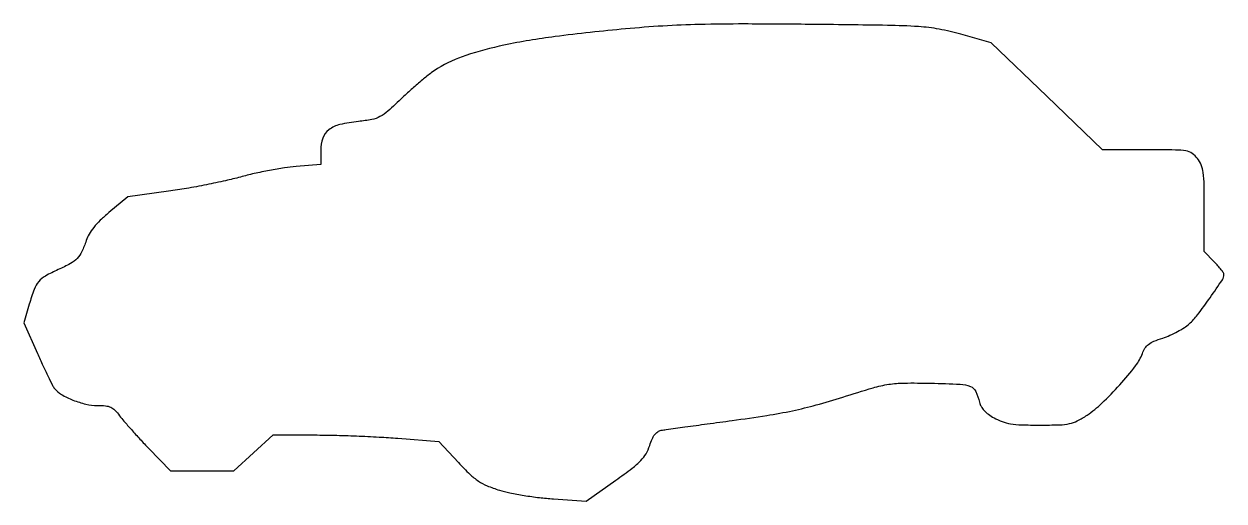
# Model space of a CAD drawing. Extents: x 0 to 366, y 0 to 145.
import ezdxf

# ---------------------------------------------------------------- set-up
doc = ezdxf.new("R2010")
doc.units = 0

msp = doc.modelspace()

# ---------------------------------------------------------------- linework, layer by layer
msp.add_lwpolyline([(183.5, 143.911946, 0.008166), (161.98543, 141.555433, 0.02043), (146.404475, 138.94046, 0.02789), (134.810032, 135.820045, 0.055422), (126.170888, 131.864259, 0.030134), (124.302458, 130.584966, 0.008276), (121.522073, 128.349524, 0.008333), (118.449281, 125.706256, 0.008609), (115.5, 122.990068, -0.008162), (110.995629, 118.834247, -0.057853), (108.56722, 117.125128, -0.078088), (106.10631, 116.249523, -0.021137), (102, 115.655311, 0.032334), (96.364397, 114.710612, 0.1057), (92.965338, 113.104795, 0.146006), (91.134951, 110.588386, 0.084929), (90.5, 106.877225), (90.5, 102.5), (83, 101.909833, 0.018313), (79.452372, 101.499509, 0.00867), (74.9125, 100.724361, 0.008579), (70.185103, 99.748295, 0.012004), (66, 98.702928, -0.012322), (61.477902, 97.576445, -0.005962), (55.642441, 96.347482, -0.005909), (49.529161, 95.210861, -0.008455), (44.08065, 94.358956), (31.661301, 92.631722), (25.92098, 87.854578, 0.017988), (23.284703, 85.495112, 0.030604), (21.282865, 83.31848, 0.036733), (19.851733, 81.266342, 0.056023), (18.960007, 79.288717, -0.029494), (17.657434, 75.936855, -0.084172), (16.2543, 73.875159, -0.076087), (14.166707, 72.276935, -0.021124), (10.459979, 70.443781, 0.022969), (6.54584, 68.490054, 0.0918), (4.491283, 66.787499, 0.085772), (3.111763, 64.403626, 0.018582), (1.626022, 59.86433), (0.010604, 54.228661), (4.135303, 44.86433, 0.003887), (5.791929, 41.181168, 0.005176), (7.35772, 37.862115, 0.003709), (8.716939, 35.108807, 0.051615), (9.313103, 34.176912, 0.093361), (11.45369, 32.328243, 0.037283), (14.954471, 30.630094, 0.036954), (18.871185, 29.404631, 0.057402), (22.384104, 29, -0.024908), (24.890942, 28.875039, -0.083797), (26.469847, 28.44347, -0.091773), (27.741355, 27.54137, -0.033564), (29.173942, 25.85293, 0.018166), (30.488525, 24.203241, 0.004578), (32.748886, 21.617264, 0.004666), (35.388786, 18.707433, 0.004693), (38.077586, 15.85293), (44.655172, 9), (54.336274, 9), (64.017375, 9), (70, 14.5), (75.982625, 20), (88.741312, 19.97731, -0.005886), (94.531307, 19.898846, -0.003504), (101.422792, 19.675956, -0.003507), (108.289086, 19.357453, -0.006053), (113.995851, 18.983288), (126.491703, 18.011955), (132.495851, 11.576257, 0.013285), (136.010427, 8.004219, 0.04334), (138.587112, 5.919221, 0.050509), (141.266818, 4.480399, 0.023213), (145, 3.13709, 0.02441), (148.191897, 2.321468, 0.010422), (152.528125, 1.530068, 0.010283), (157.195431, 0.876557, 0.013315), (161.5, 0.479757), (171.5, -0.174108), (180.5, 6.183793, 0.007922), (185.491128, 9.829583, 0.037622), (188.144115, 12.165483, 0.062262), (189.733283, 14.258971, 0.054316), (190.846512, 16.776018, -0.025988), (191.584588, 18.737773, -0.059132), (192.38366, 20.101757, -0.080906), (193.29006, 20.965437, -0.105753), (194.346512, 21.398566, -0.009798), (195.867703, 21.64213, -0.000367), (201.595538, 22.44018, -0.000664), (208.372695, 23.370197, -0.000467), (216, 24.399318, 0.005777), (226.525982, 25.933546, 0.013065), (234.444368, 27.394259, 0.01484), (241.631694, 29.139617, 0.010016), (249.723057, 31.536001, -0.005157), (258.95931, 34.369367, -0.032716), (263.748896, 35.450126, -0.03699), (268.403968, 35.835399, -0.007683), (276.616006, 35.780078, -0.005914), (285.529464, 35.47752, -0.082575), (288.660539, 34.808401, -0.191707), (290.308454, 33.260451, -0.058454), (291.408813, 29.951916, 0.084618), (291.888123, 28.727536, 0.052637), (292.820274, 27.494056, 0.045158), (294.157327, 26.30178, 0.031494), (295.854529, 25.201916, 0.040981), (298.350612, 24.056806, 0.047699), (300.877354, 23.403879, 0.031516), (304.223905, 23.086558, 0.007882), (309.71471, 23, 0.00686), (315.825273, 23.083836, 0.044634), (318.876153, 23.441333, 0.067579), (321.256514, 24.285514, 0.027323), (324.234436, 26.031894, 0.044792), (328.789839, 29.674781, 0.019156), (334.213864, 35.286234, 0.017541), (339.038326, 41.072151, 0.081309), (341.109539, 44.88438, -0.061214), (341.894111, 46.477119, -0.08654), (342.972658, 47.628774, -0.063457), (344.628893, 48.574378, -0.019616), (347.328951, 49.568568, 0.02511), (349.520179, 50.402844, 0.019165), (351.828708, 51.524613, 0.019516), (353.914563, 52.74584, 0.042486), (355.385801, 53.872712, 0.04522), (357.92453, 56.642627, 0.009968), (361.7347, 61.85124, 0.005508), (365.493263, 67.337884, 0.148476), (366, 69.006722, 0.156513), (365.867196, 69.42059, 0.010679), (365.11875, 70.420875, 0.014449), (364.149227, 71.589322, 0.010302), (363, 72.842584), (360, 75.981797), (360, 88.85604, 0.004269), (359.936014, 96.349676, 0.028951), (359.658588, 100.043569, 0.059829), (359.051333, 102.39853, 0.073793), (357.92742, 104.365141, 0.077176), (356.270745, 105.909214, 0.107469), (354.395753, 106.662615, 0.039148), (351.205409, 106.949553, 0.00286), (342.387301, 107), (328.919763, 107), (311.9632, 123.333349), (295.006637, 139.666697), (285.753318, 142.280985, 0.023494), (279.119583, 143.822816, 0.029128), (272.829771, 144.601334, 0.012458), (263.329142, 144.981489, 0.00112), (239.5, 145.287408, 0.002217), (219.658305, 145.409708, 0.006572), (206.044042, 145.254312, 0.008831), (194.895094, 144.783339, 0.008221)], format="xyb", close=True)

doc.saveas('drawing.dxf')
